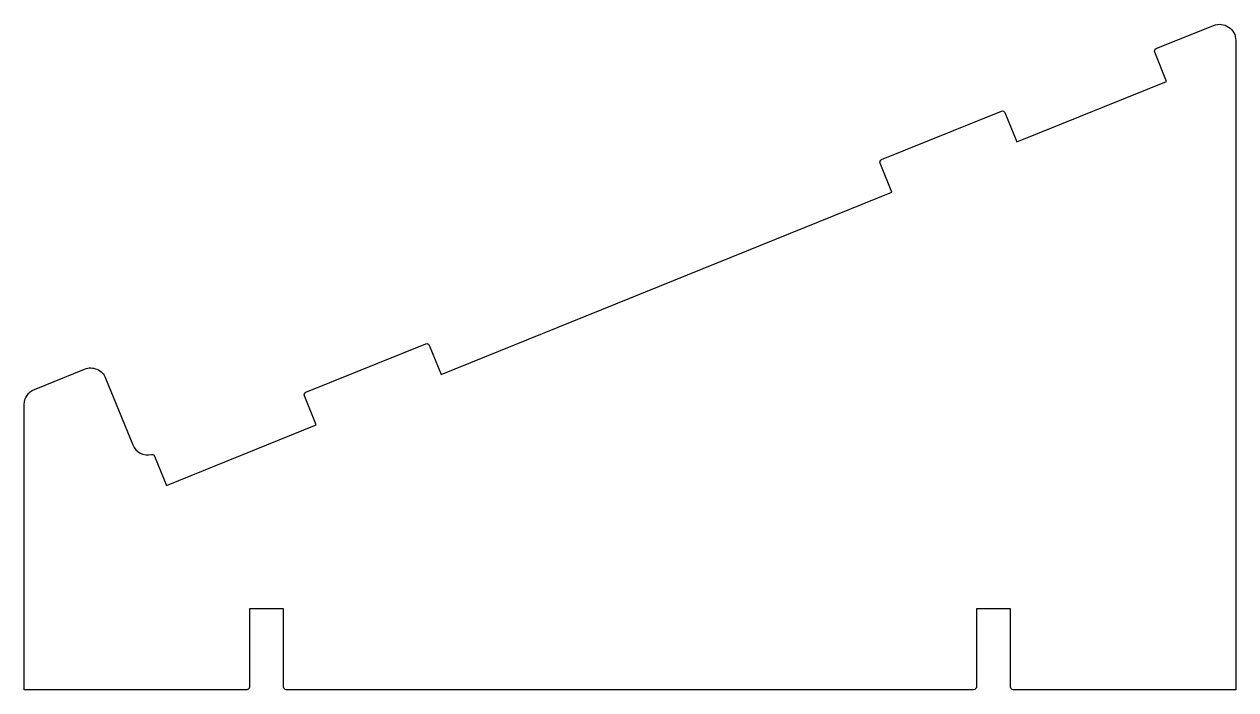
# Model space of a CAD drawing. Header units: millimetres. Extents: x 0 to 225, y 0 to 124.
import ezdxf

# ---------------------------------------------------------------- set-up
doc = ezdxf.new("R2010")
doc.units = ezdxf.units.MM
doc.layers.get('0').update_dxf_attribs({"linetype": 'CONTINUOUS'})

msp = doc.modelspace()

# ---------------------------------------------------------------- linework, layer by layer
msp.add_lwpolyline([(209.94, 118.37, -0.414214), (210.21, 119.03), (220.88, 123.33, -0.531709), (225, 120.55), (225, 0), (183.68, 0, -0.414214), (183.17, 0.5), (183.17, 15), (176.83, 15), (176.83, 0.5, -0.414214), (176.32, 0), (48.67, 0, -0.414214), (48.17, 0.5), (48.17, 15), (41.83, 15), (41.83, 0.5, -0.414214), (41.33, 0), (0, 0), (0, 52.98, -0.305731), (1.88, 55.76), (11.22, 59.53, -0.414214), (15.12, 57.87), (20.14, 45.47, 0.372825), (23.63, 43.68, -0.372825), (24.22, 43.38), (26.42, 37.92), (54.24, 49.16), (52.05, 54.58, -0.414214), (52.32, 55.23), (74.57, 64.22, -0.414214), (75.23, 63.95), (77.42, 58.52), (161.13, 92.35), (158.94, 97.77, -0.414214), (159.22, 98.42), (181.47, 107.41, -0.414214), (182.12, 107.14), (184.31, 101.71), (212.13, 112.95)], format="xyb", close=True)

doc.saveas('drawing.dxf')
